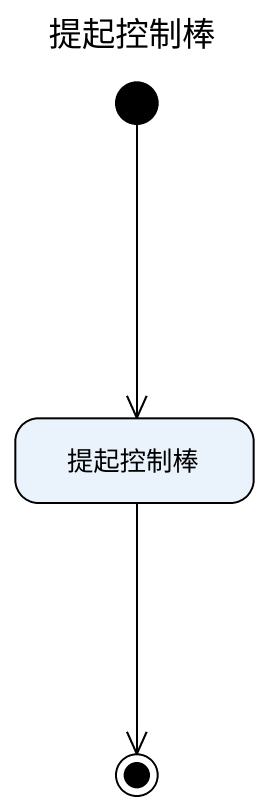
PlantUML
@startuml
title 提起控制棒
hide empty description
state 提起控制棒
[*] --> 提起控制棒
提起控制棒 --> [*]
@enduml
